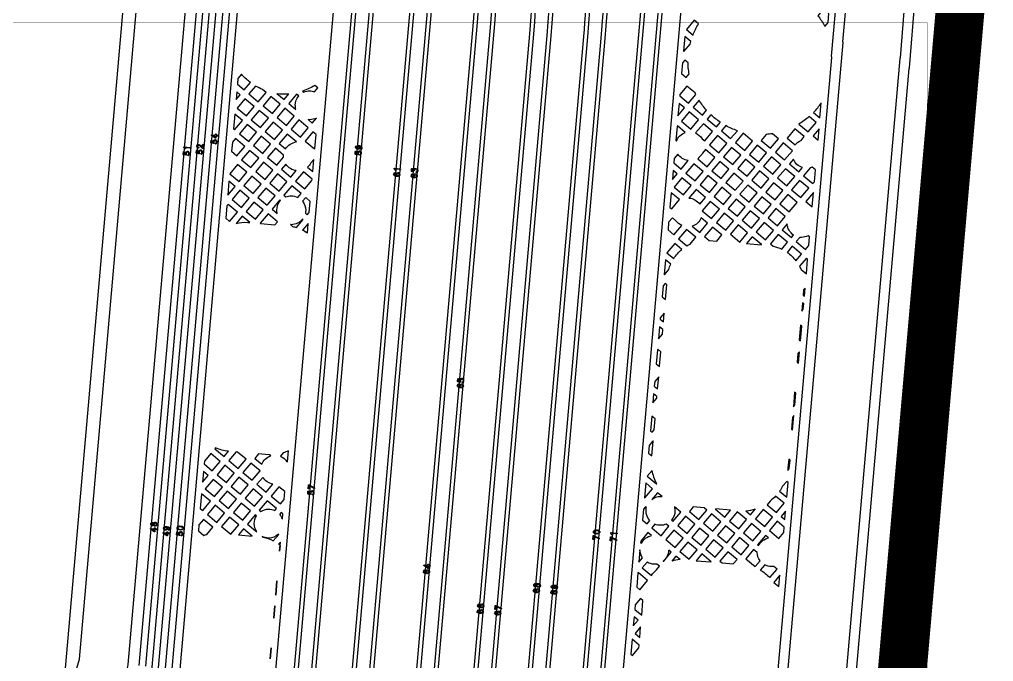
# Model space of a CAD drawing. Extents: x 388 to 686, y 182 to 393.
# Drawn here: x 444.17 to 456.16, y 209.5 to 217.4 of the extents above; entities that cross this region are included whole.
import ezdxf

# ---------------------------------------------------------------- set-up
doc = ezdxf.new("R2010")
doc.units = 0
for name, color, linetype in [('bak_bak_btr2-bcq3156', 8, 'Continuous'), ('bak_outline', 7, 'Continuous'), ('biaozhu1', 4, 'Continuous'), ('quyukuang', 5, 'Continuous')]:
    doc.layers.add(name, color=color, linetype=linetype)

msp = doc.modelspace()

# ---------------------------------------------------------------- linework, layer by layer
at = {"layer": 'bak_bak_btr2-bcq3156'}
for p, q in [((452.362, 217.193), (452.346, 217.011)), ((452.381, 217.277), (452.462, 217.209)), ((446.845, 216.511), (446.837, 216.415)), ((447.486, 216.367), (447.573, 216.294)), ((452.29, 216.368), (452.276, 216.216)), ((452.536, 216.407), (452.464, 216.321)), ((454.025, 216.192), (454.041, 216.374)), ((446.821, 216.236), (446.805, 216.053)), ((453.947, 216.258), (454.025, 216.192)), ((454.013, 216.057), (453.939, 215.969)), ((453.939, 215.969), (454.001, 215.917)), ((454.001, 215.917), (454.013, 216.057)), ((447.781, 215.53), (447.794, 215.679)), ((447.717, 215.583), (447.781, 215.53)), ((452.218, 215.544), (452.208, 215.431)), ((446.749, 215.411), (446.734, 215.237)), ((452.194, 215.269), (452.178, 215.086)), ((453.945, 215.272), (453.85, 215.159)), ((453.929, 215.093), (453.945, 215.272)), ((453.85, 215.159), (453.929, 215.093)), ((447.279, 215.065), (447.343, 215.012)), ((453.62, 214.885), (453.559, 214.813)), ((452.122, 214.444), (452.106, 214.262)), ((453.833, 213.993), (453.841, 214.094)), ((452.082, 213.987), (452.122, 213.952)), ((453.817, 214.006), (453.833, 213.993)), ((453.809, 213.913), (453.8, 213.812)), ((452.058, 213.712), (452.098, 213.678)), ((452.098, 213.678), (452.108, 213.786)), ((452.049, 213.619), (452.036, 213.468)), ((453.785, 213.638), (453.769, 213.456)), ((453.769, 213.456), (453.784, 213.443)), ((453.76, 213.168), (453.773, 213.309)), ((453.745, 213.181), (453.76, 213.168)), ((452.026, 212.853), (452.039, 213.001)), ((451.985, 212.887), (452.026, 212.853)), ((451.977, 212.794), (451.968, 212.683)), ((453.713, 212.813), (453.697, 212.634)), ((451.953, 212.519), (451.937, 212.337)), ((453.688, 212.343), (453.704, 212.524)), ((453.673, 212.356), (453.688, 212.343)), ((447.468, 211.956), (447.48, 212.091)), ((451.913, 212.062), (451.954, 212.028)), ((446.436, 211.837), (446.425, 211.704)), ((451.958, 211.849), (451.899, 211.779)), ((451.881, 211.695), (451.865, 211.512)), ((446.412, 211.562), (446.396, 211.38)), ((453.527, 211.593), (453.616, 211.519)), ((453.601, 211.346), (453.547, 211.281)), ((453.592, 211.244), (453.601, 211.346)), ((453.547, 211.281), (453.592, 211.244)), ((446.865, 211.056), (447.033, 211.041)), ((447.382, 210.968), (447.36, 210.942)), ((447.372, 210.856), (447.382, 210.968)), ((451.809, 210.87), (451.796, 210.72)), ((447.34, 210.489), (447.325, 210.315)), ((453.532, 210.56), (453.458, 210.471)), ((453.458, 210.471), (453.52, 210.419)), ((453.52, 210.419), (453.532, 210.56)), ((447.3, 210.031), (447.313, 210.183)), ((451.745, 210.138), (451.83, 210.067)), ((447.3, 210.031), (447.3, 210.031)), ((451.737, 210.045), (451.727, 209.934)), ((451.817, 209.923), (451.748, 209.84)), ((451.806, 209.792), (451.817, 209.923)), ((451.713, 209.77), (451.697, 209.588)), ((451.748, 209.84), (451.806, 209.792)), ((447.268, 209.664), (447.256, 209.53))]:
    msp.add_line(p, q, dxfattribs=at)
for points in [[(453.628, 248.197, 0.152895), (451.474, 238.389), (451.954, 232.91, 0.013584), (452.058, 232.003, -0.058289), (452.059, 231.998), (452.06, 231.991, 0.087693), (453.885, 226.434, -0.143964), (455.605, 218.208, -0.034875), (455.603, 218.184), (455.209, 213.666, -0.189033), (455.204, 213.657, -0.029547), (455.198, 213.637, -0.113191), (455.203, 213.604), (454.013, 200.001, -0.406602)], [(448.083, 240.153), (448.044, 238.92), (448.743, 230.926, 0.097517), (449.855, 227.082, -0.021634), (449.968, 226.845, -0.010888), (450.023, 226.708, -0.02159), (450.023, 226.706), (450.856, 224.63, -0.076555), (451.93, 220.019, -0.035538), (451.93, 220.016), (451.931, 220.008, -0.039385), (451.914, 218.059), (450.683, 203.978, 0.203715), (451.073, 202.781, -0.034942), (451.075, 202.779, -0.003859), (451.093, 202.757), (451.15, 202.688, -0.173688), (451.214, 202.515, -0.103263), (451.212, 202.506), (451.208, 202.492, -0.367818), (451.216, 202.478), (451.201, 202.393, -0.05347), (451.2, 202.391)], [(446.723, 239.868), (446.694, 238.883), (447.401, 230.803, 0.085375), (448.411, 226.971, -0.005717), (448.847, 225.984, -0.005714), (449.261, 224.989, -0.075665), (450.505, 219.706, -0.041885), (450.496, 217.219), (449.251, 202.992, -0.086633), (449.166, 202.675, -0.013169), (449.148, 202.638, -0.055194), (449.145, 202.634), (449.105, 202.586), (449.108, 202.574), (449.111, 202.574), (449.065, 202.042), (448.888, 202.058), (448.934, 202.589), (448.941, 202.589, -0.121558), (448.946, 202.593), (449.067, 202.667, -0.505162), (449.086, 202.659), (449.091, 202.639)], [(449.091, 202.639), (449.109, 202.661, 0.0133), (449.127, 202.696, -0.026284), (449.128, 202.698, 0.085262), (449.206, 202.996), (450.451, 217.223, 0.044039), (450.449, 219.829, 0.073888), (449.219, 224.973, 0.005713), (448.806, 225.967, 0.005716), (448.37, 226.952, -0.085375), (447.356, 230.799), (446.649, 238.883)], [(451.2, 202.391), (451.203, 202.391), (451.157, 201.859), (450.98, 201.875), (451.026, 202.406), (451.031, 202.406, -0.147166), (451.037, 202.411), (451.156, 202.47), (451.169, 202.519, 0.169435), (451.115, 202.66), (451.036, 202.755, -0.203066), (450.638, 203.982), (451.869, 218.062, 0.039383), (451.886, 220.005), (451.885, 220.016, 0.076549), (450.815, 224.613), (449.927, 226.827, 0.021654), (449.815, 227.062, -0.03334), (449.814, 227.064, -0.097444), (448.698, 230.922), (447.999, 238.92)], [(448.575, 203.831), (449.759, 217.369, 0.117963), (448.719, 224.357)], [(448.761, 224.374, -0.117963), (449.803, 217.365), (448.619, 203.827, -0.053337)], [(448.789, 203.812), (449.973, 217.35, 0.117962), (448.919, 224.437)], [(448.961, 224.454, -0.117962), (450.018, 217.346), (448.834, 203.808, -0.053256)], [(449.924, 203.541), (451.117, 217.19, 0.043929), (451.116, 219.994, 0.073749)], [(450.719, 219.723, -0.041885), (450.71, 217.2), (449.466, 202.973, -0.068079), (449.396, 202.664), (449.455, 202.552, -0.16531), (449.456, 202.544), (449.46, 202.543), (449.413, 202.012), (449.236, 202.027), (449.283, 202.559), (449.284, 202.559, -0.144781), (449.286, 202.566), (449.344, 202.655, 0.074073), (449.421, 202.977), (450.666, 217.204, 0.044044), (450.664, 219.849, 0.073879)], [(451.175, 219.819, -0.041114), (451.162, 217.187), (449.968, 203.538, 0.037066)], [(450.138, 203.523), (451.332, 217.172, 0.037972), (451.36, 219.629, -0.037753)], [(451.405, 219.635, -0.038023), (451.377, 217.168), (450.183, 203.519, 0.036534)], [(445.568, 218.985), (444.728, 209.366), (444.716, 209.324), (444.705, 209.299), (444.704, 209.297), (444.246, 204.055, -0.159364), (444.243, 204.047), (444.005, 203.764, -0.227397), (443.996, 203.757), (443.443, 203.597), (443.44, 203.595), (443.414, 203.569, -0.197499), (443.405, 203.565, 0.403322), (443.104, 203.265), (443.045, 202.858), (443.045, 202.857), (443.011, 202.477), (442.806, 202.496, 0.410514), (442.726, 202.427), (442.677, 201.87, 0.409879), (442.745, 201.79), (442.95, 201.772), (442.917, 201.392)], [(446.881, 218.963), (446.037, 209.314, -0.194362), (445.88, 209.007, -0.041569), (445.816, 208.951, 0.047788), (445.742, 208.884, 0.091184), (445.681, 208.787, 0.072948), (445.666, 208.723), (445.185, 203.231, 0.018413), (445.176, 203.049), (445.241, 202.912), (445.276, 202.909), (445.229, 202.378), (445.052, 202.393), (445.098, 202.925), (445.101, 202.924, -0.030608), (445.109, 203.238), (445.59, 208.73, -0.073122), (445.61, 208.815, -0.091399), (445.686, 208.936, -0.047814), (445.771, 209.012, 0.042151), (445.827, 209.061, -0.031229), (445.83, 209.064, 0.194703), (445.961, 209.32), (446.805, 218.969, 0.133941)], [(446.138, 209.305), (446.983, 218.96, 0.133976)], [(446.328, 218.88), (445.504, 209.458, -0.188819), (445.431, 209.31), (445.345, 209.233, 0.040126), (445.279, 209.163, -0.073326), (445.275, 209.157, -0.073691), (445.27, 209.151, 0.006353), (445.261, 209.139), (445.26, 209.136), (445.258, 209.115, -0.131211), (445.256, 209.109, 0.062695), (445.191, 208.977, 0.063894), (445.166, 208.862), (444.718, 203.743, -0.045593), (444.689, 203.582, -0.207206), (444.685, 203.573), (444.67, 203.561), (444.231, 203.003), (444.23, 203), (444.183, 202.469), (444.006, 202.485)], [(444.078, 203.594), (444.349, 203.917), (444.35, 203.92), (444.356, 203.98, -0.15863), (444.359, 203.987), (444.367, 203.998), (444.369, 204.002), (444.828, 209.252), (444.909, 209.527), (445.721, 218.811, 0.143733)], [(445.794, 209.331), (446.616, 218.735, 0.145124)], [(446.692, 218.728), (445.869, 209.325, -0.065198)], [(445.644, 209.446), (446.455, 218.715, 0.147854)], [(446.53, 218.707), (445.72, 209.439, -0.189744)], [(448.408, 218.651), (447.17, 204.491, -0.072979), (447.089, 204.147, -0.083017), (447.045, 204.076), (446.905, 203.912, -0.028241), (446.818, 203.821), (446.191, 203.238, 0.115856), (445.991, 202.938), (445.974, 202.895), (445.97, 202.849), (445.973, 202.848), (445.926, 202.317), (445.749, 202.332), (445.796, 202.864), (445.801, 202.863, -0.105522), (445.805, 202.867), (445.946, 202.948, -0.11774), (446.161, 203.271), (446.787, 203.854, 0.028241), (446.871, 203.941), (447.011, 204.105, 0.083124), (447.047, 204.164, 0.072989), (447.125, 204.495), (448.363, 218.655, 0.055537)], [(448.133, 218.675), (446.894, 204.515, -0.070425)], [(447.34, 204.476), (448.578, 218.637, 0.057101)], [(448.623, 218.633), (447.385, 204.472, -0.073098)], [(455.147, 218.646), (455.01, 216.93, -0.075618), (455.009, 216.926), (455.007, 216.921), (453.816, 203.3), (453.816, 203.294), (453.777, 202.851), (453.777, 202.848), (453.775, 202.823), (453.773, 202.812), (453.775, 202.81), (454, 202.542, -0.20169), (454.003, 202.532), (453.793, 200.136, -0.362749)], [(453.921, 200.131), (454.135, 202.579), (453.916, 202.841, -0.240147), (453.913, 202.852), (453.914, 202.857, -0.314574), (453.908, 202.871), (453.955, 203.41), (453.954, 203.414, -0.058001), (453.954, 203.417), (455.124, 216.798, -0.088176), (455.126, 216.802), (455.128, 216.808), (455.266, 218.533, -0.077517)], [(452.275, 202.459), (451.992, 202.484, 0.409029), (451.911, 202.417), (451.854, 201.798), (451.677, 201.814), (451.723, 202.345), (451.726, 202.345), (451.749, 202.588, 0.197772), (451.71, 202.715), (451.497, 202.971, -0.264943), (451.384, 203.106, -0.190315), (451.125, 203.925), (452.38, 218.273, 0.034548)], [(452.129, 218.04), (450.898, 203.96, 0.198813), (451.218, 202.943), (451.315, 202.827, -0.173914), (451.429, 202.517), (451.431, 202.5, -0.311215), (451.444, 202.496), (451.542, 202.37, -0.192622), (451.545, 202.361), (451.552, 202.36), (451.505, 201.829), (451.328, 201.844), (451.375, 202.376), (451.376, 202.376, -0.026432), (451.376, 202.377), (451.392, 202.417), (451.384, 202.516, 0.174349), (451.281, 202.798), (451.184, 202.914, -0.198814), (450.853, 203.963), (452.084, 218.044, 0.039386)], [(454.265, 218.097), (454.164, 216.949, -0.104536), (454.166, 216.933), (452.933, 202.842), (452.903, 202.545), (453.006, 202.42, -0.087395), (453.013, 202.409, -0.195332), (453.021, 202.404), (453.142, 202.26, -0.200018), (453.145, 202.251), (453.137, 202.156), (453.136, 202.151), (452.972, 200.271, -0.203965)], [(453.094, 200.203), (453.277, 202.298), (453.039, 202.581, -0.204468), (453.036, 202.591), (454.31, 217.116), (454.309, 217.123, -0.095083), (454.308, 217.127), (454.391, 218.077)], [(447.821, 204.31), (449.02, 217.993, 0.043463)], [(449.064, 217.989), (447.866, 204.306, -0.024862)], [(448.036, 204.29), (449.234, 217.974, 0.043459)], [(449.279, 217.97), (448.081, 204.286, -0.02451)], [(452.462, 217.209, -0.04303), (452.53, 217.347), (452.477, 217.392), (452.381, 217.277)], [(452.346, 217.011), (452.35, 217.007), (452.427, 217.099, -0.009386), (452.436, 217.131), (452.362, 217.193)], [(447.573, 216.294, -0.072331), (447.566, 216.345, -0.178656), (447.608, 216.46), (447.582, 216.482), (447.486, 216.367)], [(452.464, 216.321), (452.579, 216.225), (452.629, 216.284, -0.04292), (452.536, 216.407)], [(447.826, 216.188, -0.121462), (447.743, 216.167, -0.02866), (447.723, 216.168)], [(453.008, 216.032, -0.043486), (452.865, 216.095), (452.811, 216.031)], [(447.794, 215.679), (447.757, 215.635, -0.092198), (447.717, 215.583)], [(447.343, 215.012, -0.059074), (447.338, 215.053, -0.186225), (447.384, 215.173), (447.375, 215.18), (447.279, 215.065)], [(446.837, 214.891, -0.080121), (446.982, 214.903), (447.004, 214.902)], [(453.559, 214.813), (453.674, 214.716), (453.7, 214.747, -0.236566), (453.62, 214.885)], [(452.106, 214.262), (452.109, 214.258), (452.163, 214.322, -0.035748), (452.187, 214.389), (452.122, 214.444)], [(453.772, 214.363, -0.023132), (453.792, 214.322), (453.857, 214.268)], [(446.745, 212.086), (446.742, 212.086, -0.089665), (446.585, 212.129), (446.574, 212.116)], [(447.48, 212.091, -0.0376), (447.417, 212.065), (447.384, 212.026)], [(447.384, 212.026), (447.395, 212.017, -0.119187), (447.459, 211.964), (447.468, 211.956)], [(453.641, 211.989), (453.631, 211.877, -0.012698), (453.628, 211.848)], [(451.899, 211.779), (452.014, 211.683), (452.016, 211.685, -0.079191), (451.958, 211.849)], [(453.616, 211.519), (453.632, 211.701), (453.616, 211.715), (453.565, 211.654, -0.031093), (453.527, 211.593)], [(451.954, 211.493, -0.16438), (452.062, 211.529, -0.0255), (452.08, 211.528)], [(452.233, 211.4, -0.06914), (452.239, 211.351, -0.180475), (452.196, 211.235)], [(451.817, 210.963), (451.828, 210.953, -0.226613), (451.95, 211.047)], [(447.36, 210.942, -0.008779), (447.373, 210.933, -0.253713), (447.378, 210.921), (447.372, 210.856), (447.372, 210.856)], [(453.257, 210.935), (453.27, 210.924, -0.22664), (453.391, 211.018)], [(451.796, 210.72), (451.84, 210.773, -0.146593), (451.809, 210.87), (451.809, 210.87)]]:
    msp.add_lwpolyline(points, format="xyb", dxfattribs=at)
for points in [[(453.999, 217.447, -0.041348), (454.082, 217.324), (454.088, 217.32), (454.124, 217.363), (454.134, 217.477), (454.069, 217.531)], [(452.322, 216.736), (452.378, 216.689), (452.414, 216.731, -0.020457), (452.404, 216.804, -0.017195), (452.401, 216.866), (452.36, 216.9), (452.334, 216.869)], [(446.853, 216.603), (446.936, 216.534), (447.013, 216.625, -0.02272), (446.964, 216.665, -0.030816), (446.903, 216.727), (446.859, 216.676)], [(446.995, 216.485), (447.109, 216.388), (447.206, 216.503), (447.163, 216.539, -0.034456), (447.076, 216.582)], [(447.656, 216.52), (447.671, 216.507, -0.105371), (447.743, 216.523, -0.086322), (447.803, 216.512), (447.843, 216.559), (447.806, 216.59, -0.058979)], [(452.298, 216.461), (452.406, 216.37), (452.497, 216.478, -0.006224), (452.487, 216.498), (452.387, 216.582), (452.299, 216.476)], [(452.638, 216.176), (452.752, 216.08), (452.799, 216.136, -0.041746), (452.682, 216.229)], [(453.766, 216.114), (453.881, 216.018), (453.977, 216.133), (453.891, 216.205, -0.043029)], [(452.25, 215.911), (452.258, 215.905, -0.222528), (452.367, 216.009), (452.27, 216.09), (452.265, 216.084)], [(452.493, 216.004, -0.156429), (452.575, 215.933), (452.607, 215.907), (452.703, 216.021), (452.589, 216.118)], [(447.369, 215.876), (447.447, 215.81, -0.231127), (447.579, 215.893), (447.58, 215.894), (447.465, 215.99)], [(453.302, 215.913), (453.417, 215.817), (453.513, 215.932), (453.439, 215.994, -0.021287), (453.363, 215.986)], [(453.621, 215.941), (453.721, 215.857, -0.128724), (453.792, 215.912), (453.832, 215.96), (453.717, 216.056)], [(447.223, 215.702), (447.338, 215.606), (447.422, 215.705, -0.015843), (447.421, 215.717, -0.021263), (447.422, 215.732), (447.32, 215.817)], [(452.226, 215.636), (452.316, 215.56), (452.403, 215.664, -0.2234), (452.275, 215.744), (452.231, 215.691)], [(452.52, 215.684), (452.635, 215.588), (452.731, 215.703), (452.616, 215.799), (452.58, 215.756, -0.100578), (452.534, 215.702)], [(447.396, 215.557), (447.511, 215.461), (447.578, 215.54, -0.223517), (447.45, 215.62)], [(453.649, 215.623), (453.763, 215.526), (453.808, 215.579, -0.22113), (453.698, 215.681)], [(453.822, 215.477), (453.937, 215.381), (453.956, 215.404), (453.969, 215.55), (453.928, 215.584, -0.035063), (453.905, 215.576)], [(447.424, 215.239), (447.449, 215.218, -0.097082), (447.516, 215.231, -0.119322), (447.597, 215.211), (447.636, 215.257), (447.521, 215.353)], [(452.411, 215.203, -0.225204), (452.544, 215.128), (452.614, 215.211), (452.499, 215.308)], [(447.656, 215.163, -0.167549), (447.694, 215.053, -0.053228), (447.69, 215.016), (447.712, 214.997), (447.737, 215.026), (447.749, 215.162), (447.694, 215.208)], [(447.505, 214.876), (447.533, 214.852, -0.026528), (447.58, 214.84), (447.663, 214.939), (447.656, 214.944, -0.231773), (447.516, 214.875, -0.015545)], [(452.154, 214.811), (452.227, 214.75), (452.323, 214.865, -0.132642), (452.252, 214.924), (452.208, 214.961), (452.162, 214.906)], [(452.452, 214.856), (452.545, 214.778), (452.642, 214.893), (452.563, 214.959, -0.223103)], [(452.285, 214.701), (452.387, 214.616, -0.02306), (452.427, 214.637), (452.496, 214.72), (452.382, 214.816)], [(452.14, 214.528), (452.224, 214.458, -0.07584), (452.323, 214.57), (452.236, 214.643)], [(453.414, 214.639), (453.45, 214.609, -0.056364), (453.554, 214.573), (453.625, 214.658), (453.51, 214.754)], [(453.732, 214.667), (453.847, 214.571), (453.887, 214.619), (453.897, 214.725), (453.88, 214.739, -0.121901), (453.797, 214.718, -0.029779), (453.776, 214.719)], [(453.62, 214.534, -0.077437), (453.729, 214.43), (453.798, 214.513), (453.683, 214.609)], [(447.066, 211.998), (447.152, 211.926, -0.223148), (447.263, 212.028), (447.247, 212.042, -0.004527), (447.239, 212.043), (447.113, 212.054)], [(447.094, 211.68), (447.209, 211.583), (447.291, 211.682, -0.222875), (447.165, 211.764)], [(453.374, 211.427), (453.489, 211.33), (453.585, 211.445), (453.479, 211.534, -0.039554), (453.412, 211.472)], [(447.122, 211.361), (447.142, 211.344, -0.144023), (447.238, 211.373, -0.109572), (447.313, 211.356), (447.333, 211.38), (447.218, 211.476)], [(446.976, 211.188), (447.091, 211.092), (447.092, 211.093, -0.153956), (447.06, 211.195, -0.142287), (447.088, 211.29), (447.073, 211.303)], [(451.841, 211.237), (451.896, 211.191), (451.93, 211.231, -0.187089), (451.884, 211.351, -0.059477), (451.889, 211.393), (451.878, 211.402), (451.853, 211.373)], [(446.372, 211.105), (446.438, 211.05, -0.022139), (446.476, 211.062), (446.551, 211.151), (446.436, 211.247), (446.379, 211.179)], [(451.955, 211.142), (452.07, 211.046), (452.166, 211.161), (452.133, 211.188, -0.10339), (452.062, 211.174, -0.099775), (451.993, 211.187)], [(447.156, 211.037), (447.169, 211.027, -0.073753), (447.295, 210.983), (447.361, 211.061), (447.358, 211.064, -0.187105), (447.238, 211.017, -0.119863)], [(453.111, 210.762), (453.226, 210.666), (453.287, 210.738, -0.155276), (453.252, 210.84), (453.208, 210.877)], [(451.837, 210.651), (451.949, 210.557, -0.047177), (452.012, 210.626), (452.049, 210.669), (452.015, 210.697, -0.039159), (451.987, 210.695, -0.135272), (451.896, 210.72)], [(453.29, 210.623, -0.077197), (453.406, 210.529), (453.496, 210.635), (453.456, 210.668, -0.03748), (453.429, 210.666, -0.125086), (453.344, 210.688)]]:
    msp.add_lwpolyline(points, format="xyb", close=True, dxfattribs=at)
for points in [[(446.837, 216.415), (446.887, 216.475), (446.845, 216.511)], [(447.339, 216.491), (447.428, 216.416), (447.486, 216.486)], [(452.276, 216.216), (452.357, 216.312), (452.29, 216.368)], [(446.805, 216.053), (446.819, 216.042), (446.915, 216.157), (446.821, 216.236)], [(447.723, 216.168), (447.774, 216.126), (447.826, 216.188)], [(452.811, 216.031), (452.925, 215.934), (453.008, 216.032)], [(452.208, 215.431), (452.267, 215.502), (452.218, 215.544)], [(446.734, 215.237), (446.825, 215.347), (446.749, 215.411)], [(452.178, 215.086), (452.199, 215.069), (452.295, 215.183), (452.194, 215.269)], [(447.004, 214.902), (446.912, 214.979), (446.837, 214.891)], [(447.714, 214.77), (447.725, 214.887), (447.722, 214.89), (447.654, 214.808)], [(453.857, 214.268), (453.873, 214.45), (453.857, 214.464), (453.772, 214.363)], [(452.122, 213.952), (452.138, 214.135), (452.119, 214.151), (452.093, 214.121), (452.082, 213.987)], [(453.841, 214.094), (453.823, 214.072), (453.817, 214.006)], [(453.8, 213.812), (453.819, 213.834), (453.825, 213.9), (453.809, 213.913)], [(452.108, 213.786), (452.059, 213.728), (452.058, 213.712)], [(452.036, 213.468), (452.085, 213.526), (452.09, 213.585), (452.049, 213.619)], [(453.784, 213.443), (453.8, 213.625), (453.785, 213.638)], [(453.773, 213.309), (453.754, 213.287), (453.745, 213.181)], [(452.039, 213.001), (451.99, 212.943), (451.985, 212.887)], [(451.968, 212.683), (452.016, 212.741), (452.018, 212.76), (451.977, 212.794)], [(453.697, 212.634), (453.716, 212.656), (453.728, 212.801), (453.713, 212.813)], [(451.937, 212.337), (451.958, 212.32), (451.982, 212.348), (451.994, 212.485), (451.953, 212.519)], [(453.704, 212.524), (453.686, 212.502), (453.673, 212.356)], [(451.954, 212.028), (451.97, 212.21), (451.968, 212.212), (451.922, 212.158), (451.913, 212.062)], [(446.574, 212.116), (446.689, 212.019), (446.745, 212.086)], [(453.628, 211.848), (453.647, 211.871), (453.656, 211.976), (453.641, 211.989)], [(446.425, 211.704), (446.495, 211.788), (446.436, 211.837)], [(451.865, 211.512), (451.869, 211.51), (451.965, 211.624), (451.881, 211.695)], [(446.396, 211.38), (446.426, 211.354), (446.523, 211.469), (446.412, 211.562)], [(452.08, 211.528), (452.023, 211.575), (451.954, 211.493)], [(447.407, 211.251), (447.412, 211.313), (447.391, 211.331), (447.374, 211.31)], [(452.196, 211.235), (452.215, 211.219), (452.311, 211.334), (452.233, 211.4)], [(452.923, 211.359), (452.74, 211.375), (452.737, 211.371)], [(452.737, 211.371), (452.852, 211.275), (452.923, 211.359)], [(453.112, 211.351), (453.17, 211.303), (453.232, 211.377)], [(447.033, 211.041), (446.927, 211.13), (446.865, 211.056)], [(451.95, 211.047), (451.906, 211.084), (451.819, 210.98), (451.817, 210.963)], [(453.391, 211.018), (453.353, 211.05), (453.257, 210.935)], [(452.094, 210.731), (452.098, 210.727), (452.194, 210.842), (452.165, 210.867)], [(452.302, 210.752), (452.252, 210.793), (452.201, 210.732)], [(447.325, 210.315), (447.325, 210.315), (447.34, 210.488), (447.34, 210.489)], [(451.83, 210.067), (451.846, 210.249), (451.816, 210.274), (451.75, 210.195), (451.745, 210.138)], [(447.313, 210.183), (447.313, 210.182), (447.3, 210.031)], [(451.727, 209.934), (451.786, 210.004), (451.737, 210.045)], [(451.697, 209.588), (451.717, 209.571), (451.794, 209.663), (451.797, 209.699), (451.713, 209.77)], [(447.256, 209.53), (447.256, 209.53), (447.268, 209.664), (447.268, 209.664)]]:
    msp.add_lwpolyline(points, dxfattribs=at)
for points in [[(447.168, 216.339), (447.283, 216.243), (447.379, 216.358), (447.264, 216.454)], [(446.849, 216.311), (446.964, 216.215), (447.06, 216.33), (446.946, 216.426)], [(447.022, 216.166), (447.137, 216.07), (447.234, 216.185), (447.119, 216.281)], [(447.341, 216.194), (447.456, 216.098), (447.552, 216.213), (447.437, 216.309)], [(452.319, 216.148), (452.434, 216.052), (452.53, 216.167), (452.415, 216.263)], [(446.877, 215.993), (446.992, 215.897), (447.088, 216.012), (446.973, 216.108)], [(447.196, 216.021), (447.31, 215.925), (447.407, 216.039), (447.292, 216.136)], [(447.514, 216.049), (447.629, 215.953), (447.725, 216.067), (447.61, 216.164)], [(447.05, 215.848), (447.165, 215.751), (447.261, 215.866), (447.147, 215.963)], [(447.687, 215.904), (447.802, 215.807), (447.805, 215.811), (447.821, 215.987), (447.783, 216.018)], [(452.665, 215.858), (452.78, 215.761), (452.877, 215.876), (452.762, 215.972)], [(452.984, 215.885), (453.099, 215.789), (453.195, 215.904), (453.08, 216)], [(446.781, 215.778), (446.846, 215.723), (446.943, 215.838), (446.828, 215.935), (446.791, 215.89)], [(453.157, 215.74), (453.272, 215.644), (453.368, 215.759), (453.253, 215.855)], [(453.476, 215.768), (453.59, 215.672), (453.687, 215.786), (453.572, 215.883)], [(446.905, 215.674), (447.02, 215.578), (447.116, 215.693), (447.001, 215.789)], [(452.839, 215.712), (452.953, 215.616), (453.05, 215.731), (452.935, 215.827)], [(446.76, 215.501), (446.874, 215.405), (446.971, 215.52), (446.856, 215.616)], [(447.078, 215.529), (447.193, 215.433), (447.289, 215.548), (447.174, 215.644)], [(452.375, 215.511), (452.49, 215.415), (452.586, 215.53), (452.471, 215.626)], [(452.693, 215.539), (452.808, 215.443), (452.904, 215.558), (452.79, 215.654)], [(453.012, 215.567), (453.127, 215.471), (453.223, 215.585), (453.108, 215.682)], [(453.33, 215.595), (453.445, 215.498), (453.541, 215.613), (453.427, 215.71)], [(447.251, 215.384), (447.366, 215.288), (447.462, 215.402), (447.348, 215.499)], [(447.57, 215.412), (447.685, 215.315), (447.771, 215.419), (447.773, 215.437), (447.666, 215.527)], [(452.548, 215.366), (452.663, 215.27), (452.759, 215.384), (452.644, 215.481)], [(452.867, 215.394), (452.981, 215.298), (453.078, 215.412), (452.963, 215.509)], [(453.185, 215.422), (453.3, 215.325), (453.396, 215.44), (453.281, 215.536)], [(453.503, 215.45), (453.618, 215.353), (453.714, 215.468), (453.6, 215.564)], [(446.933, 215.356), (447.048, 215.26), (447.144, 215.374), (447.029, 215.471)], [(452.229, 215.338), (452.344, 215.242), (452.441, 215.357), (452.326, 215.453)], [(453.04, 215.249), (453.154, 215.152), (453.251, 215.267), (453.136, 215.363)], [(453.358, 215.276), (453.473, 215.18), (453.569, 215.295), (453.454, 215.391)], [(453.676, 215.304), (453.791, 215.208), (453.888, 215.323), (453.773, 215.419)], [(446.787, 215.183), (446.902, 215.087), (446.999, 215.201), (446.884, 215.298)], [(447.106, 215.211), (447.221, 215.114), (447.317, 215.229), (447.202, 215.326)], [(452.721, 215.221), (452.836, 215.124), (452.932, 215.239), (452.818, 215.335)], [(453.531, 215.131), (453.646, 215.035), (453.742, 215.15), (453.628, 215.246)], [(446.709, 214.954), (446.757, 214.913), (446.853, 215.028), (446.738, 215.124), (446.722, 215.105)], [(446.961, 215.038), (447.075, 214.941), (447.172, 215.056), (447.057, 215.152)], [(452.576, 215.047), (452.691, 214.951), (452.787, 215.066), (452.672, 215.162)], [(452.894, 215.075), (453.009, 214.979), (453.105, 215.094), (452.991, 215.19)], [(453.213, 215.103), (453.328, 215.007), (453.424, 215.122), (453.309, 215.218)], [(447.134, 214.892), (447.136, 214.89), (447.315, 214.874), (447.345, 214.911), (447.23, 215.007)], [(452.749, 214.902), (452.864, 214.806), (452.96, 214.921), (452.845, 215.017)], [(453.067, 214.93), (453.182, 214.834), (453.279, 214.949), (453.164, 215.045)], [(453.386, 214.958), (453.501, 214.862), (453.597, 214.976), (453.482, 215.073)], [(453.241, 214.785), (453.355, 214.688), (453.452, 214.803), (453.337, 214.9)], [(452.604, 214.729), (452.659, 214.682), (452.753, 214.674), (452.815, 214.748), (452.7, 214.844)], [(452.922, 214.757), (453.037, 214.661), (453.133, 214.775), (453.018, 214.872)], [(453.121, 214.642), (453.303, 214.626), (453.306, 214.63), (453.192, 214.726)], [(452.009, 213.162), (452.048, 213.13), (452.051, 213.134), (452.066, 213.31), (452.029, 213.341), (452.025, 213.335)], [(446.444, 211.93), (446.544, 211.846), (446.64, 211.961), (446.525, 212.057), (446.447, 211.964)], [(446.748, 211.97), (446.862, 211.874), (446.959, 211.989), (446.855, 212.076), (446.838, 212.078)], [(446.602, 211.797), (446.717, 211.701), (446.813, 211.816), (446.699, 211.912)], [(446.921, 211.825), (447.036, 211.729), (447.132, 211.843), (447.017, 211.94)], [(446.776, 211.652), (446.89, 211.556), (446.987, 211.67), (446.872, 211.767)], [(446.457, 211.624), (446.572, 211.528), (446.668, 211.642), (446.553, 211.739)], [(447.267, 211.534), (447.382, 211.438), (447.428, 211.493), (447.436, 211.588), (447.363, 211.649)], [(446.63, 211.479), (446.745, 211.382), (446.841, 211.497), (446.727, 211.593)], [(446.949, 211.507), (447.063, 211.41), (447.16, 211.525), (447.045, 211.621)], [(446.485, 211.305), (446.6, 211.209), (446.696, 211.324), (446.581, 211.42)], [(446.803, 211.333), (446.918, 211.237), (447.014, 211.352), (446.9, 211.448)], [(452.273, 211.17), (452.388, 211.074), (452.484, 211.189), (452.37, 211.285)], [(452.419, 211.343), (452.533, 211.247), (452.63, 211.362), (452.599, 211.388), (452.465, 211.399)], [(452.592, 211.198), (452.707, 211.102), (452.803, 211.216), (452.688, 211.313)], [(452.91, 211.226), (453.025, 211.129), (453.121, 211.244), (453.007, 211.341)], [(453.229, 211.254), (453.344, 211.157), (453.44, 211.272), (453.325, 211.368)], [(446.658, 211.16), (446.773, 211.064), (446.869, 211.179), (446.754, 211.275)], [(452.765, 211.053), (452.88, 210.956), (452.976, 211.071), (452.861, 211.167)], [(453.083, 211.08), (453.198, 210.984), (453.295, 211.099), (453.18, 211.195)], [(453.402, 211.108), (453.517, 211.012), (453.578, 211.085), (453.584, 211.151), (453.498, 211.223)], [(452.128, 210.997), (452.243, 210.901), (452.339, 211.015), (452.224, 211.112)], [(452.446, 211.025), (452.561, 210.928), (452.658, 211.043), (452.543, 211.14)], [(452.301, 210.852), (452.416, 210.755), (452.512, 210.87), (452.397, 210.966)], [(452.62, 210.879), (452.734, 210.783), (452.831, 210.898), (452.716, 210.994)], [(452.938, 210.907), (453.053, 210.811), (453.149, 210.926), (453.034, 211.022)], [(452.501, 210.738), (452.683, 210.722), (452.685, 210.725), (452.571, 210.821)], [(452.793, 210.734), (452.822, 210.71), (452.958, 210.698), (453.004, 210.753), (452.889, 210.849)], [(451.769, 210.413), (451.807, 210.381), (451.903, 210.496), (451.788, 210.592), (451.784, 210.587)]]:
    msp.add_lwpolyline(points, close=True, dxfattribs=at)
for centre, radius, start, end in [((447.435, 217.188), 0.703, 262.1556, 274.2119), ((453.3, 216.882), 0.899, 316.0246, 325.5507), ((447.439, 214.405), 0.457, 53.0306, 62.0493), ((447.238, 211.195), 0.178, 18.4396, 40.2208), ((453.055, 211.927), 0.579, 275.6926, 287.8832), ((451.987, 210.873), 0.178, 306.8118, 357.8816), ((452.345, 210.257), 0.497, 94.9974, 106.8238)]:
    msp.add_arc(centre, radius, start, end, dxfattribs=at)
at = {"layer": 'bak_outline', "const_width": 0.6}
msp.add_lwpolyline([(453.785, 248.062, 0.152268), (451.677, 238.407), (452.157, 232.928, 0.101585), (454.064, 226.53, -0.145893), (455.799, 218.078), (454.782, 206.455), (454.708, 205.609), (454.633, 204.744), (454.558, 203.898), (454.218, 200.003, -0.414287), (453.134, 199.093), (441.579, 200.105, -0.414204), (440.669, 201.188), (441.01, 205.083), (441.084, 205.929), (441.16, 206.794), (441.234, 207.64), (442.238, 219.116, 0.144705), (442.013, 220.227, -0.100411), (438.608, 231.743), (438.129, 237.222, -0.151026), (441.891, 254.658, 0.151039)], format="xyb", dxfattribs=at)
at = {"layer": 'biaozhu1'}
for p, q in [((446.556, 215.969), (446.578, 215.953)), ((445.804, 211.123), (445.827, 211.107)), ((445.959, 211.073), (445.982, 211.056)), ((449.171, 210.674), (449.193, 210.657))]:
    msp.add_line(p, q, dxfattribs=at)
for points in [[(446.536, 215.972, -0.763964), (446.539, 215.981), (446.581, 215.977), (446.581, 215.987, -1), (446.591, 215.986), (446.591, 215.976), (446.609, 215.975, -1), (446.608, 215.965), (446.59, 215.966), (446.588, 215.943, -0.591841), (446.58, 215.939)], [(445.784, 211.126, -0.763722), (445.787, 211.135), (445.829, 211.131), (445.83, 211.14, -1), (445.84, 211.139), (445.839, 211.13), (445.857, 211.129, -1), (445.856, 211.119), (445.838, 211.12), (445.836, 211.097, -0.591841), (445.828, 211.093)], [(445.939, 211.076, -0.763722), (445.942, 211.085), (445.984, 211.081), (445.985, 211.09, -1), (445.995, 211.089), (445.994, 211.08), (446.012, 211.079, -1), (446.011, 211.069), (445.993, 211.07), (445.991, 211.047, -0.591841), (445.983, 211.043)], [(446.121, 211.141), (446.123, 211.134, 0.272408), (446.178, 211.129, 0.312277), (446.179, 211.145, 0.272434), (446.124, 211.15), (446.121, 211.144)], [(451.245, 211.092), (451.247, 211.086, 0.272408), (451.302, 211.081, 0.312277), (451.303, 211.097, 0.272434), (451.248, 211.102), (451.245, 211.096)], [(449.151, 210.676, -0.763964), (449.154, 210.685), (449.195, 210.682), (449.196, 210.691, -1), (449.206, 210.69), (449.205, 210.681), (449.224, 210.679, -1), (449.223, 210.669), (449.205, 210.671), (449.202, 210.647, -0.591841), (449.195, 210.644)]]:
    msp.add_lwpolyline(points, format="xyb", close=True, dxfattribs=at)
for points in [[(446.578, 215.953), (446.58, 215.967), (446.556, 215.969)], [(445.827, 211.107), (445.828, 211.121), (445.804, 211.123)], [(445.982, 211.056), (445.983, 211.071), (445.959, 211.073)], [(449.193, 210.657), (449.195, 210.672), (449.171, 210.674)]]:
    msp.add_lwpolyline(points, dxfattribs=at)
for points in [[(446.353, 215.837, -0.534531), (446.38, 215.863, -0.132456), (446.422, 215.828)], [(446.364, 215.846, 0.570486), (446.374, 215.829, -1), (446.373, 215.819)], [(446.422, 215.828), (446.425, 215.857, -1), (446.435, 215.856), (446.431, 215.816, -0.646517), (446.423, 215.813), (446.392, 215.844, 0.340967), (446.364, 215.846)], [(446.526, 215.884), (446.528, 215.912, -1), (446.538, 215.911), (446.536, 215.888), (446.551, 215.885, -0.524332), (446.576, 215.919)], [(446.59, 215.905, 0.818089), (446.564, 215.882, -0.740301), (446.559, 215.873), (446.53, 215.879, -0.393982), (446.526, 215.884)], [(446.588, 215.868, -1), (446.585, 215.878, 0.637789), (446.59, 215.905)], [(448.308, 215.828, -0.37884), (448.355, 215.849, -0.576904), (448.383, 215.808, -0.206346), (448.38, 215.806), (448.373, 215.803)], [(446.185, 215.742), (446.188, 215.77, -1), (446.198, 215.769), (446.195, 215.745), (446.21, 215.743, -0.524332), (446.235, 215.776)], [(446.25, 215.763, 0.818089), (446.223, 215.739, -0.740301), (446.219, 215.731), (446.189, 215.736, -0.393982), (446.185, 215.742)], [(446.194, 215.824, -0.702192), (446.198, 215.833), (446.268, 215.827, -1), (446.267, 215.817), (446.211, 215.822)], [(446.214, 215.815, -1.52269), (446.203, 215.816), (446.194, 215.824)], [(446.211, 215.822, -0.069099), (446.211, 215.821), (446.214, 215.815)], [(446.248, 215.726, -1), (446.244, 215.735, 0.637789), (446.25, 215.763)], [(446.346, 215.759), (446.349, 215.787, -1), (446.358, 215.786), (446.356, 215.763), (446.371, 215.76, -0.524332), (446.396, 215.794)], [(446.411, 215.78, 0.818089), (446.384, 215.757, -0.740301), (446.38, 215.748), (446.35, 215.754, -0.393982), (446.346, 215.759)], [(446.373, 215.819, -0.326013), (446.353, 215.835, -0.138271), (446.353, 215.837)], [(446.409, 215.743, -1), (446.405, 215.753, 0.637789), (446.411, 215.78)], [(448.301, 215.747), (448.303, 215.775, -1), (448.313, 215.774), (448.311, 215.75), (448.326, 215.748, -0.524332), (448.351, 215.782)], [(448.365, 215.768, 0.818089), (448.339, 215.745, -0.740301), (448.334, 215.736), (448.305, 215.741, -0.393982), (448.301, 215.747)], [(448.358, 215.838, -0.596368), (448.335, 215.803, -0.359621), (448.308, 215.826, -0.096336), (448.308, 215.828)], [(448.363, 215.731, -1), (448.36, 215.741, 0.637789), (448.365, 215.768)], [(448.373, 215.803, -1.487199), (448.374, 215.814, 0.775815), (448.358, 215.838)], [(448.855, 215.486, -0.42331), (448.778, 215.483), (448.776, 215.491, -0.096336), (448.776, 215.493)], [(448.783, 215.562, -0.702192), (448.787, 215.57), (448.857, 215.564, -1), (448.856, 215.554), (448.8, 215.559)], [(448.804, 215.552, -1.52269), (448.792, 215.553), (448.783, 215.562)], [(448.791, 215.514, -1.487235), (448.789, 215.503, 0.775329), (448.805, 215.479)], [(448.8, 215.559, -0.069099), (448.801, 215.558), (448.804, 215.552)], [(448.996, 215.533), (448.998, 215.564, -0.602023), (449.006, 215.567), (449.024, 215.554, -1.208842), (449.065, 215.519)], [(449.007, 215.554), (449.006, 215.532, -1), (448.996, 215.533)], [(449.006, 215.498, -1.487235), (449.004, 215.487, 0.775329), (449.02, 215.463)], [(449.06, 215.554, 0.373031), (449.034, 215.551), (449.033, 215.544, -0.602023), (449.025, 215.54), (449.007, 215.554)], [(449.065, 215.519), (449.058, 215.517, -1), (449.055, 215.526, 0.637745), (449.06, 215.554)], [(449.07, 215.47, -0.42331), (448.993, 215.467), (448.991, 215.475, -0.096336), (448.991, 215.477)], [(449.563, 212.947), (449.566, 212.975, -1), (449.576, 212.974), (449.574, 212.95), (449.588, 212.948, -0.524493), (449.613, 212.982)], [(449.628, 212.968, 0.818477), (449.601, 212.944, -0.738337), (449.597, 212.936), (449.567, 212.941, -0.393259), (449.563, 212.947)], [(449.626, 212.931, -1), (449.623, 212.94, 0.637745), (449.628, 212.968)], [(449.638, 212.884, -0.42331), (449.561, 212.881), (449.559, 212.889, -0.096336), (449.558, 212.891)], [(449.573, 212.912, -1.487235), (449.571, 212.901, 0.775329), (449.588, 212.877)], [(447.724, 211.628), (447.727, 211.667, -0.540193), (447.735, 211.671), (447.802, 211.637, -1), (447.797, 211.628), (447.737, 211.659)], [(447.737, 211.659), (447.734, 211.627, -1), (447.724, 211.628)], [(447.718, 211.564), (447.721, 211.592, -1), (447.731, 211.591), (447.729, 211.567), (447.743, 211.564, -0.524332), (447.768, 211.598)], [(447.783, 211.585, 0.818089), (447.756, 211.561, -0.740301), (447.752, 211.553), (447.722, 211.558, -0.393982), (447.718, 211.564)], [(447.781, 211.548, -1), (447.778, 211.557, 0.637789), (447.783, 211.585)], [(445.787, 211.186, -0.77442), (445.822, 211.203, -1.436271), (445.846, 211.161)], [(445.846, 211.161, -0.274049), (445.82, 211.174, -0.64712), (445.787, 211.184, -0.099523), (445.787, 211.186)], [(445.815, 211.196, 0.610674), (445.798, 211.195), (445.797, 211.186)], [(446.111, 211.141, -0.383371), (446.159, 211.164, -0.474067), (446.19, 211.132)], [(445.942, 211.139, -0.372556), (445.989, 211.159, -0.584161), (446.017, 211.119, -0.206346), (446.014, 211.116), (446.007, 211.114)], [(445.992, 211.148, -0.596705), (445.97, 211.114, -0.358992), (445.942, 211.137, -0.099954), (445.942, 211.139)], [(446.007, 211.114, -1.486979), (446.009, 211.125, 0.77585), (445.992, 211.148)], [(446.104, 211.059), (446.106, 211.088, -1), (446.116, 211.087), (446.114, 211.063), (446.129, 211.06, -0.524332), (446.154, 211.094)], [(446.168, 211.081, 0.818089), (446.142, 211.057, -0.740301), (446.137, 211.049), (446.108, 211.054, -0.393982), (446.104, 211.059)], [(446.19, 211.132, -0.403173), (446.113, 211.13), (446.111, 211.139, -0.098341), (446.111, 211.141)], [(446.166, 211.044, -1), (446.163, 211.053, 0.637789), (446.168, 211.081)], [(451.227, 211.005), (451.231, 211.045, -0.540193), (451.238, 211.049), (451.305, 211.014, -1), (451.301, 211.006), (451.24, 211.037)], [(451.235, 211.092, -0.383371), (451.283, 211.116, -0.474067), (451.314, 211.083)], [(451.314, 211.083, -0.403173), (451.237, 211.081), (451.235, 211.09, -0.098341), (451.235, 211.092)], [(451.451, 211.075, -0.702192), (451.455, 211.084), (451.525, 211.077, -1), (451.524, 211.067), (451.468, 211.072)], [(451.472, 211.065, -1.52269), (451.46, 211.066), (451.451, 211.075)], [(451.468, 211.072, -0.069099), (451.469, 211.071), (451.472, 211.065)], [(451.24, 211.037), (451.237, 211.004, -1), (451.227, 211.005)], [(451.442, 210.986), (451.445, 211.026, -0.540193), (451.453, 211.03), (451.52, 210.996, -1), (451.515, 210.987), (451.455, 211.018)], [(451.455, 211.018), (451.452, 210.986, -1), (451.442, 210.986)], [(449.221, 210.596, -0.42331), (449.144, 210.592), (449.142, 210.601, -0.096336), (449.142, 210.602)], [(449.157, 210.623, -1.487235), (449.155, 210.612, 0.775329), (449.171, 210.588)], [(450.501, 210.433, -0.775867), (450.537, 210.45, -1.434691), (450.561, 210.408)], [(450.529, 210.443, 0.611459), (450.512, 210.442), (450.511, 210.433)], [(450.575, 210.362, -0.42331), (450.498, 210.358), (450.496, 210.367, -0.096336), (450.495, 210.369)], [(450.561, 210.408, -0.274862), (450.534, 210.421, -0.647213), (450.501, 210.431, -0.098774), (450.501, 210.433)], [(450.51, 210.389, -1.487235), (450.509, 210.378, 0.775329), (450.525, 210.355)], [(450.79, 210.343, -0.42331), (450.713, 210.34), (450.71, 210.348, -0.096336), (450.71, 210.35)], [(450.716, 210.417, -0.37884), (450.764, 210.438, -0.576904), (450.791, 210.397, -0.206346), (450.788, 210.395), (450.781, 210.392)], [(450.766, 210.427, -0.596368), (450.744, 210.392, -0.359621), (450.716, 210.415, -0.096336), (450.716, 210.417)], [(450.725, 210.371, -1.487235), (450.723, 210.359, 0.775329), (450.74, 210.336)], [(450.781, 210.392, -1.487199), (450.783, 210.403, 0.775815), (450.766, 210.427)], [(449.883, 210.105, -0.42331), (449.806, 210.102), (449.804, 210.11, -0.096336), (449.804, 210.112)], [(449.889, 210.175, -0.421906), (449.812, 210.171), (449.81, 210.18, -0.097126), (449.81, 210.182)], [(449.819, 210.133, -1.487235), (449.817, 210.122, 0.775329), (449.833, 210.098)], [(449.825, 210.202, -1.487199), (449.823, 210.191, 0.775716), (449.839, 210.168)], [(450.098, 210.087, -0.42331), (450.021, 210.083), (450.019, 210.092, -0.096336), (450.018, 210.093)], [(450.023, 210.143), (450.026, 210.183, -0.540193), (450.034, 210.187), (450.101, 210.153, -1), (450.096, 210.144), (450.036, 210.175)], [(450.036, 210.175), (450.033, 210.142, -1), (450.023, 210.143)], [(450.033, 210.114, -1.487235), (450.032, 210.103, 0.775329), (450.048, 210.079)]]:
    msp.add_lwpolyline(points, format="xyb", dxfattribs=at)
for centre, radius in [((448.334, 215.827), 0.015), ((448.829, 215.49), 0.015), ((449.044, 215.474), 0.015), ((449.612, 212.888), 0.015), ((445.842, 211.186), 0.0154), ((445.969, 211.137), 0.015), ((449.195, 210.599), 0.015), ((450.556, 210.434), 0.0154), ((450.549, 210.366), 0.015), ((450.743, 210.416), 0.015), ((450.764, 210.347), 0.015), ((449.857, 210.109), 0.015), ((449.863, 210.179), 0.015), ((450.072, 210.09), 0.015)]:
    msp.add_circle(centre, radius, dxfattribs=at)
for centre, radius, start, end in [((446.578, 215.893), 0.0263, 291.5258, 95.7791), ((446.238, 215.75), 0.0263, 291.5258, 95.7791), ((446.399, 215.768), 0.0263, 291.5258, 95.7791), ((448.353, 215.755), 0.0263, 291.5258, 95.7791), ((448.795, 215.495), 0.0197, 103.9662, 184.0731), ((448.826, 215.49), 0.0233, 85.0353, 208.4378), ((448.83, 215.488), 0.0255, 356.0674, 94.5518), ((449.01, 215.479), 0.0197, 103.9662, 184.0731), ((449.041, 215.474), 0.0233, 85.0353, 208.4378), ((449.045, 215.472), 0.0255, 356.0674, 94.5518), ((449.616, 212.955), 0.0263, 291.5206, 95.779), ((449.578, 212.893), 0.0197, 103.9662, 184.0731), ((449.609, 212.888), 0.0233, 85.0353, 208.4378), ((449.613, 212.886), 0.0255, 356.0674, 94.5518), ((447.771, 211.572), 0.0263, 291.5258, 95.7791), ((445.807, 211.189), 0.0104, 199.1207, 38.2532), ((446.156, 211.068), 0.0263, 291.5258, 95.7791), ((449.161, 210.604), 0.0197, 103.9662, 184.0731), ((449.192, 210.6), 0.0233, 85.0353, 208.4378), ((449.196, 210.597), 0.0255, 356.0674, 94.5518), ((450.515, 210.37), 0.0197, 103.9662, 184.0731), ((450.521, 210.436), 0.0104, 199.1153, 38.2329), ((450.546, 210.366), 0.0233, 85.0353, 208.4378), ((450.55, 210.364), 0.0255, 356.0674, 94.5518), ((450.73, 210.351), 0.0197, 103.9662, 184.0731), ((450.761, 210.347), 0.0233, 85.0353, 208.4378), ((450.765, 210.345), 0.0255, 356.0674, 94.5518), ((449.823, 210.114), 0.0197, 103.9662, 184.0731), ((449.829, 210.183), 0.0197, 104.0759, 183.9218), ((449.854, 210.109), 0.0233, 85.0353, 208.4378), ((449.86, 210.179), 0.0233, 85.1141, 208.3553), ((449.858, 210.107), 0.0255, 356.0674, 94.5518), ((449.864, 210.177), 0.0255, 356.0088, 94.5682), ((450.038, 210.095), 0.0197, 103.9662, 184.0731), ((450.069, 210.091), 0.0233, 85.0353, 208.4378), ((450.073, 210.088), 0.0255, 356.0674, 94.5518)]:
    msp.add_arc(centre, radius, start, end, dxfattribs=at)
at = {"layer": 'quyukuang', "const_width": 0.001}
msp.add_lwpolyline([(440.722, 198.459), (440.722, 217.364), (455.344, 217.364), (455.344, 198.459)], close=True, dxfattribs=at)

doc.saveas('drawing.dxf')
